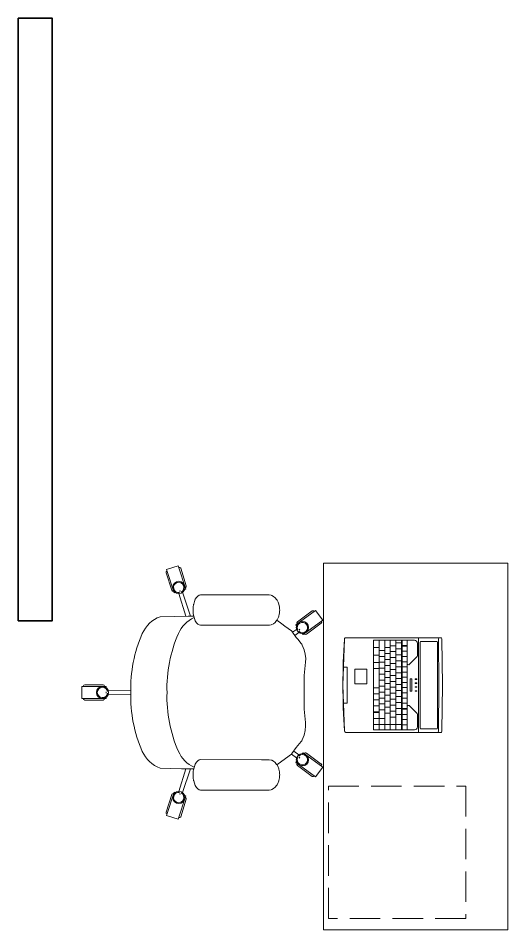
# Model space of a CAD drawing. Header units: millimetres. Extents: x -217756 to 263180, y 55413 to 130608.
# Drawn here: x 216131 to 217734, y 67246 to 70233 of the extents above; entities that cross this region are included whole.
import ezdxf

# ---------------------------------------------------------------- set-up
doc = ezdxf.new("R2010")
doc.units = ezdxf.units.MM
doc.linetypes.add('ГОСТ 2.303 4', pattern=[7, 5, -2, 0])
doc.layers.add('ТХ_мебель передв', color=250, linetype='Continuous', lineweight=13)
doc.layers.add('ТХ_обор_комп принт', color=30, linetype='Continuous', lineweight=13)

# ---------------------------------------------------------------- blocks, each defined once
blk = doc.blocks.new('СК33 790х830')
for p, q in [((-25.4, 658.7), (-25.4, 718.7)), ((-20.4, 728.7), (19.6, 728.7)), ((-20.4, 728.7), (-20.4, 648.7)), ((19.6, 728.7), (19.6, 648.7)), ((24.6, 658.7), (24.6, 718.7)), ((-20.4, 648.7), (-16.3, 648.7)), ((-7.5, 567.9), (-6.5, 641.6)), ((-2.4, 648.7), (1.6, 648.7)), ((6.6, 567.9), (5.6, 641.6)), ((15.5, 648.7), (19.6, 648.7)), ((-403.5, 450.5), (-415.6, 412.4)), ((-403.5, 450.5), (-327.2, 426.2)), ((-335.3, 434), (-392.4, 452.2)), ((-248.7, 471.7), (-250.3, 402.2)), ((247.8, 471.7), (249.4, 380.4)), ((402.6, 450.5), (326.4, 426.2)), ((334.4, 434), (391.5, 452.2)), ((402.6, 450.5), (414.7, 412.4)), ((-327.2, 426.2), (-328.5, 422.3)), ((326.4, 426.2), (327.6, 422.3)), ((-415.6, 412.4), (-339.4, 388.1)), ((-350.4, 386.4), (-407.6, 404.6)), ((-338.1, 392), (-339.4, 388.1)), ((-332.7, 409.1), (-333.9, 405.2)), ((-250.3, 372.2), (-328.7, 398.8)), ((-250.3, 387.2), (-324.8, 410.3)), ((-250.3, 402.2), (-250.3, 398.4)), ((-250.3, 398.4), (-250.3, 380.4)), ((249.4, 387.2), (323.9, 410.3)), ((249.4, 372.2), (327.9, 398.8)), ((331.8, 409.1), (333, 405.2)), ((337.3, 392), (338.5, 388.1)), ((414.7, 412.4), (338.5, 388.1)), ((349.5, 386.4), (406.7, 404.6)), ((-298.1, 359.7), (-305.7, 356.6)), ((-289.5, 362), (-298.1, 359.7)), ((-289.5, 362), (-289.1, 362.1)), ((-280, 363.5), (-289.1, 362.1)), ((-280, 363.5), (-279.4, 363.5)), ((-270.4, 363.9), (-279.4, 363.5)), ((-270.4, 363.9), (-261.5, 363.5)), ((-261.5, 363.5), (-260.9, 363.5)), ((-260.9, 363.5), (-251.8, 362.1)), ((-251.8, 362.1), (-251.4, 362)), ((-251.4, 362), (-242.8, 359.7)), ((-250.3, 380.4), (-250.3, 369.8)), ((-250.3, 369.8), (-250.3, 361.7)), ((-242.8, 359.7), (-235.2, 356.6)), ((241.9, 359.7), (234.3, 356.6)), ((250.5, 362), (241.9, 359.7)), ((249.4, 380.4), (249.4, 369.8)), ((249.4, 369.8), (249.4, 361.7)), ((250.5, 362), (250.9, 362.1)), ((260, 363.5), (250.9, 362.1)), ((260, 363.5), (260.6, 363.5)), ((269.6, 363.9), (260.6, 363.5)), ((269.6, 363.9), (278.5, 363.5)), ((278.5, 363.5), (279.1, 363.5)), ((279.1, 363.5), (288.2, 362.1)), ((288.2, 362.1), (288.6, 362)), ((288.6, 362), (297.2, 359.7)), ((297.2, 359.7), (304.8, 356.6)), ((-319.3, 343.9), (-320.4, 340)), ((-320.4, 140.1), (-320.4, 340)), ((-316.5, 348.5), (-319.3, 343.9)), ((-311.9, 352.8), (-316.5, 348.5)), ((-305.7, 356.6), (-311.9, 352.8)), ((-235.2, 356.6), (-229, 352.8)), ((-229, 352.8), (-224.4, 348.5)), ((-224.4, 348.5), (-221.6, 343.9)), ((-221.6, 343.9), (-220.4, 340)), ((-220.8, 140.1), (-220.4, 340)), ((220.7, 343.9), (219.6, 340)), ((219.6, 140.1), (219.6, 340)), ((223.5, 348.5), (220.7, 343.9)), ((228.1, 352.8), (223.5, 348.5)), ((234.3, 356.6), (228.1, 352.8)), ((304.8, 356.6), (311, 352.8)), ((311, 352.8), (315.6, 348.5)), ((315.6, 348.5), (318.4, 343.9)), ((318.4, 343.9), (319.1, 340.1)), ((319.6, 140.1), (319.6, 340)), ((-320.4, 140.1), (-320.4, 131.4)), ((-320.4, 131.4), (-320.4, 122.9)), ((-320.4, 122.9), (-320.4, 114.9)), ((-220.8, 140.1), (-220.8, 131.4)), ((-220.8, 131.4), (-220.8, 122.9)), ((-220.8, 122.9), (-220.8, 115)), ((219.6, 140.1), (219.6, 131.4)), ((219.6, 131.4), (219.6, 122.9)), ((219.6, 122.9), (219.6, 114.9)), ((319.2, 140.1), (319.2, 131.4)), ((319.2, 131.4), (319.2, 122.9)), ((319.2, 122.9), (319.2, 114.9)), ((-319.1, 108.6), (-320.4, 114.9)), ((-318.2, 106.4), (-319.1, 108.6)), ((-315.4, 100.3), (-318.2, 106.4)), ((-310.9, 94.9), (-315.4, 100.3)), ((-304.8, 90.2), (-310.9, 94.9)), ((-302.8, 88.6), (-304.8, 90.2)), ((-236, 90.2), (-238, 88.6)), ((-236, 90.2), (-230, 94.9)), ((-230, 94.9), (-225.5, 100.3)), ((-225.5, 100.3), (-222.7, 106.4)), ((-221.8, 108.6), (-222.7, 106.4)), ((-221.8, 108.6), (-220.8, 115)), ((-220.8, 115), (-220.8, 115)), ((219.6, 114.9), (220.2, 113.4)), ((220.9, 108.6), (220.2, 113.4)), ((221.8, 106.4), (220.9, 108.6)), ((224.6, 100.3), (221.8, 106.4)), ((229.1, 94.9), (224.6, 100.3)), ((235.2, 90.2), (229.1, 94.9)), ((237.2, 88.6), (235.2, 90.2)), ((304, 90.2), (302, 88.6)), ((304, 90.2), (310, 94.9)), ((310, 94.9), (314.5, 100.3)), ((314.5, 100.3), (317.3, 106.4)), ((318.2, 108.6), (317.3, 106.4)), ((318.2, 108.6), (319.1, 114.9)), ((319.2, 115), (319.2, 115)), ((-295.9, 85.2), (-302.8, 88.6)), ((-293.4, 84.1), (-295.9, 85.2)), ((-289.9, 83.1), (-293.4, 84.1)), ((-283.9, 81.5), (-289.9, 83.1)), ((-281, 80.9), (-283.9, 81.5)), ((-277.7, 80.5), (-281, 80.9)), ((-274.1, 80.3), (-277.7, 80.5)), ((-270.4, 80.2), (-274.1, 80.3)), ((-266.7, 80.3), (-270.4, 80.2)), ((-263.2, 80.5), (-266.7, 80.3)), ((-259.9, 80.9), (-263.2, 80.5)), ((-257, 81.5), (-259.9, 80.9)), ((-257, 81.5), (-251, 83.1)), ((-247.5, 84.1), (-251, 83.1)), ((-245, 85.2), (-247.5, 84.1)), ((-245, 85.2), (-238, 88.6)), ((-237.4, 89.1), (-225.3, 73)), ((-225.3, 73), (-202.3, 41.8)), ((217.1, 63.1), (201.5, 41.6)), ((224.6, 72.9), (217.1, 63.1)), ((236.6, 89), (224.6, 72.9)), ((244.1, 85.2), (237.2, 88.6)), ((246.6, 84.1), (244.1, 85.2)), ((250.1, 83.1), (246.6, 84.1)), ((256.1, 81.5), (250.1, 83.1)), ((259, 80.9), (256.1, 81.5)), ((262.3, 80.5), (259, 80.9)), ((265.9, 80.3), (262.3, 80.5)), ((269.6, 80.2), (265.9, 80.3)), ((273.3, 80.3), (269.6, 80.2)), ((276.8, 80.5), (273.3, 80.3)), ((280.1, 80.9), (276.8, 80.5)), ((283, 81.5), (280.1, 80.9)), ((283, 81.5), (289, 83.1)), ((292.5, 84.1), (289, 83.1)), ((295, 85.2), (292.5, 84.1)), ((295, 85.2), (302, 88.6)), ((-202.3, 41.8), (-214.8, 24.6)), ((-192.4, 34.1), (-204.9, 17.4)), ((-202.3, 41.8), (-200.9, 40.2)), ((-200.9, 40.2), (-180.9, 25.8)), ((200, 40.1), (180, 25.7)), ((186.6, 30.4), (196.3, 17.4)), ((196.8, 37.8), (206.1, 24.6)), ((200, 40.1), (201.5, 41.6)), ((-277.2, -37.6), (-230.1, 27.1)), ((-240.1, 22), (-275.3, -26.6)), ((-244.8, -61.1), (-197.8, 3.6)), ((-230.1, 27.1), (-226.8, 24.7)), ((-215.6, 16.5), (-212.3, 14.2)), ((-201.1, 6), (-197.8, 3.6)), ((-180.9, 25.8), (-161, 10)), ((-161, 10), (-158.5, 8.1)), ((-158.5, 8.1), (-155.5, 6.7)), ((-155.5, 6.7), (-140, -0.5)), ((-55.9, 0), (55.9, 0)), ((55.1, 0), (99.4, -4.1)), ((154.6, 6.7), (139.1, -0.5)), ((154.6, 6.7), (157.6, 8.1)), ((157.6, 8.1), (160.1, 9.9)), ((174.1, 21.2), (160.1, 9.9)), ((180, 25.7), (174.1, 21.2)), ((192.4, 6), (189.1, 3.6)), ((236.1, -61.1), (189.1, 3.6)), ((206.9, 16.5), (203.7, 14.2)), ((221.5, 27.1), (218.1, 24.7)), ((268.5, -37.6), (221.5, 27.1)), ((231.4, 22), (266.7, -26.6)), ((-199.6, -7.4), (-234.9, -56)), ((-140, -0.5), (-125, -3.6)), ((-125, -3.6), (-109.6, -4.9)), ((-109.6, -4.9), (-98.7, -4.1)), ((-98.7, -4.1), (-55.1, 0)), ((110.5, -5), (99.4, -4.1)), ((110.5, -5), (125, -3.7)), ((125, -3.7), (139.1, -0.5)), ((190.9, -7.4), (226.2, -56)), ((-277.2, -37.6), (-244.8, -61.1)), ((268.5, -37.6), (236.1, -61.1))]:
    blk.add_line(p, q)
for centre in [(-0.4, 660.7), (-344.7, 410.8), (343.9, 410.8), (-221, 5.7), (212.3, 5.7)]:
    blk.add_circle(centre, 20)
for centre, radius, start, end in [((-20.4, 718.7), 5, 90, 180), ((19.6, 718.7), 5, 0, 90), ((-20.4, 658.7), 5, 180, 270), ((-0.4, 660.7), 17, 279.4623, 260.5377), ((19.6, 658.7), 5, 270, 0), ((-15.4, 128.3), 439.7, 88.0553, 113.9054), ((14.5, 128.3), 439.7, 66.0946, 91.9447), ((-152.2, 436.1), 102.8, 113.6677, 159.763), ((151.4, 436.1), 102.8, 20.237, 66.3323), ((-393.9, 447.5), 5, 72.3275, 162.3275), ((-15.4, 9.9), 439.7, 88.0553, 113.9054), ((14.5, 9.9), 439.7, 66.0946, 91.9447), ((393, 447.5), 5, 17.6725, 107.6725), ((-344.7, 410.8), 17, 351.7899, 332.8652), ((-336.8, 429.2), 5, 342.3275, 72.3275), ((343.9, 410.8), 17, 207.1348, 188.2101), ((335.9, 429.2), 5, 107.6725, 197.6725), ((-406.1, 409.3), 5, 162.3275, 252.3275), ((-348.9, 391.1), 5, 252.3275, 342.3275), ((-152.2, 317.7), 102.8, 113.6677, 155.3986), ((151.4, 317.7), 102.8, 24.6014, 66.3323), ((348, 391.1), 5, 197.6725, 287.6725), ((405.2, 409.3), 5, 287.6725, 17.6725), ((-236, 19), 5, 54, 144), ((-221, 5.7), 17, 63.4623, 44.5377), ((212.3, 5.7), 17, 135.4623, 116.5377), ((227.3, 19), 5, 36, 126), ((-271.3, -29.5), 5, 144, 234), ((-203.6, -4.5), 5, 324, 54), ((195, -4.5), 5, 126, 216), ((262.6, -29.5), 5, 306, 36), ((-238.9, -53), 5, 234, 324), ((230.2, -53), 5, 216, 306)]:
    blk.add_arc(centre, radius, start, end)
blk = doc.blocks.new('laptop')
at = {"color": 0}
for p, q in [((-150.3, 324.5), (-155, 323.2)), ((-150.3, 324.5), (-155, 323.2)), ((-155, 323.2), (-155, 9.7)), ((-155, 323.2), (-155, 9.7)), ((-150.3, 312.7), (-155, 311.4)), ((0, 325.7), (-150.3, 324.5)), ((0, 325.7), (-150.3, 324.5)), ((0, 313.9), (-150.3, 312.7)), ((-143, 308.8), (-140, 309.5)), ((-143, 253.6), (-143, 308.8)), ((-140, 309.5), (140, 309.5)), ((150.3, 324.5), (0, 325.7)), ((150.3, 324.5), (0, 325.7)), ((150.3, 312.7), (0, 313.9)), ((140, 309.5), (143, 308.8)), ((143, 308.8), (143, 253.6)), ((155, 323.2), (150.3, 324.5)), ((155, 323.2), (150.3, 324.5)), ((155, 311.4), (150.3, 312.7)), ((155, 9.7), (155, 323.2)), ((155, 9.7), (155, 323.2)), ((155, 248), (-155, 248)), ((-140, 252.9), (-143, 253.6)), ((140, 252.9), (-140, 252.9)), ((-137, 244), (-95.6, 244)), ((-68, 218.5), (-92, 242.5)), ((-18.5, 241.8), (-20.5, 241.8)), ((-20.5, 241.8), (-20.5, 236.8)), ((-18.5, 236.8), (-18.5, 241.8)), ((-5.5, 241.8), (-7.5, 241.8)), ((-7.5, 241.8), (-7.5, 236.8)), ((-5.5, 236.8), (-5.5, 241.8)), ((7.5, 241.8), (5.5, 241.8)), ((5.5, 241.8), (5.5, 236.8)), ((7.5, 236.8), (7.5, 241.8)), ((20.5, 241.8), (18.5, 241.8)), ((18.5, 241.8), (18.5, 236.8)), ((20.5, 236.8), (20.5, 241.8)), ((68, 218.5), (92, 242.5)), ((95.6, 244), (137, 244)), ((143, 253.6), (140, 252.9)), ((-147, 210), (-147, 234)), ((-147, 210), (-147, 100)), ((147, 210), (-147, 210)), ((-147, 210), (-71.6, 210)), ((-130, 210), (-130, 194.2)), ((-127.5, 210), (-127.5, 194.2)), ((-110.5, 210), (-110.5, 194.2)), ((-93.5, 210), (-93.5, 194.2)), ((-76.5, 210), (-76.5, 194.2)), ((-59.5, 210), (-59.5, 194.2)), ((-42.5, 210), (-42.5, 194.2)), ((-25.5, 210), (-25.5, 194.2)), ((-20.5, 236.8), (-18.5, 236.8)), ((-20.5, 226), (-20.5, 220.4)), ((20.5, 226), (-20.5, 226)), ((-20.5, 220.4), (20.5, 220.4)), ((-8.5, 210), (-8.5, 194.2)), ((-7.5, 236.8), (-5.5, 236.8)), ((5.5, 236.8), (7.5, 236.8)), ((8.5, 210), (8.5, 194.2)), ((18.5, 236.8), (20.5, 236.8)), ((20.5, 220.4), (20.5, 226)), ((25.5, 210), (25.5, 194.2)), ((42.5, 210), (42.5, 194.2)), ((59.5, 210), (59.5, 194.2)), ((68.8, 210), (68.8, 211.3)), ((68.8, 210), (68.8, 211.3)), ((147, 210), (68.8, 210)), ((76.5, 210), (76.5, 194.2)), ((79, 210), (79, 194.2)), ((96, 210), (96, 194.2)), ((113, 210), (113, 194.2)), ((130, 210), (130, 194.2)), ((147, 234), (147, 210)), ((147, 210), (147, 100)), ((-130, 194.2), (-147, 194.2)), ((147, 191.7), (-147, 191.7)), ((-138, 191.7), (-138, 173.3)), ((76.5, 194.2), (-127.5, 194.2)), ((-118.5, 191.7), (-118.5, 173.3)), ((-99, 191.7), (-99, 173.3)), ((-79.5, 191.7), (-79.5, 173.3)), ((-60, 191.7), (-60, 173.3)), ((-40.5, 191.7), (-40.5, 173.3)), ((-21, 191.7), (-21, 173.3)), ((-1.5, 191.7), (-1.5, 173.3)), ((18, 191.7), (18, 173.3)), ((37.5, 191.7), (37.5, 173.3)), ((57, 191.7), (57, 173.3)), ((76.5, 191.7), (76.5, 173.3)), ((147, 194.2), (79, 194.2)), ((96, 191.7), (96, 173.3)), ((129, 191.7), (129, 100)), ((147, 173.3), (-147, 173.3)), ((147, 155), (-147, 155)), ((-129, 173.3), (-129, 155)), ((-122.5, 155), (-122.5, 136.7)), ((-109.5, 173.3), (-109.5, 155)), ((-103, 155), (-103, 136.7)), ((-90, 173.3), (-90, 155)), ((-83.5, 155), (-83.5, 136.7)), ((-70.5, 173.3), (-70.5, 155)), ((-64, 155), (-64, 136.7)), ((-51, 173.3), (-51, 155)), ((-44.5, 155), (-44.5, 136.7)), ((-31.5, 173.3), (-31.5, 155)), ((-25, 155), (-25, 136.7)), ((-12, 173.3), (-12, 155)), ((-5.5, 155), (-5.5, 136.7)), ((7.5, 173.3), (7.5, 155)), ((14, 155), (14, 136.7)), ((27, 173.3), (27, 155)), ((33.5, 155), (33.5, 136.7)), ((46.5, 173.3), (46.5, 155)), ((53, 155), (53, 136.7)), ((66, 173.3), (66, 155)), ((72.5, 155), (72.5, 136.7)), ((85.5, 173.3), (85.5, 155)), ((92, 155), (92, 136.7)), ((105, 173.3), (105, 155)), ((147, 136.7), (-147, 136.7)), ((-113.5, 136.7), (-113.5, 118.3)), ((-94, 136.7), (-94, 118.3)), ((-74.5, 136.7), (-74.5, 118.3)), ((-55, 136.7), (-55, 118.3)), ((-35.5, 136.7), (-35.5, 118.3)), ((-16, 136.7), (-16, 118.3)), ((3.5, 136.7), (3.5, 118.3)), ((23, 136.7), (23, 118.3)), ((42.5, 136.7), (42.5, 118.3)), ((62, 136.7), (62, 118.3)), ((81.5, 136.7), (81.5, 118.3)), ((109.5, 136.7), (109.5, 100)), ((147, 118.3), (-147, 118.3)), ((147, 100), (-147, 100)), ((-122.7, 118.3), (-122.7, 100)), ((-98.3, 118.3), (-98.3, 100)), ((-74, 118.3), (-74, 100)), ((-54.5, 118.3), (-54.5, 100)), ((9.5, 118.3), (9.5, 100)), ((29, 118.3), (29, 100)), ((48.5, 118.3), (48.5, 100)), ((68, 118.3), (68, 100)), ((87.5, 118.3), (87.5, 100)), ((90, 118.3), (90, 100)), ((-155, 9.7), (-154.5, 7.6)), ((-154.5, 7.6), (-152.4, 5.3)), ((-152.4, 5.3), (-150.3, 4.7)), ((-150.3, 4.7), (0, 0)), ((-59, 14), (-59, 0.7)), ((59, 14), (-59, 14)), ((-59, 0.7), (-59, 14)), ((-59, 14), (59, 14)), ((0, 0), (150.3, 4.7)), ((59, 0.7), (59, 14)), ((59, 14), (59, 0.7)), ((150.3, 4.7), (153.2, 5.9)), ((153.2, 5.9), (154.7, 7.9)), ((154.7, 7.9), (155, 9.7))]:
    blk.add_line(p, q, dxfattribs=at)
blk.add_lwpolyline([(-51.9, 78.7), (-4, 78.7), (-4, 39.2), (-51.9, 39.2)], close=True, dxfattribs=at)
for centre, radius, start, end in [((-137, 234), 10, 90, 180), ((-95.6, 239), 5, 45, 90), ((95.6, 239), 5, 90, 135), ((137, 234), 10, 0, 90), ((-71.6, 215), 5, 270, 45), ((71.6, 215), 5, 135, 236.1175), ((-150, 9.7), 5, 180, 266.4167), ((0, 2405), 2405, 266.4167, 273.5833), ((150, 9.7), 5, 273.5833, 0)]:
    blk.add_arc(centre, radius, start, end, dxfattribs=at)
blk = doc.blocks.new('стол учителя комп класс')
at = {"ltscale": 250.120383}
blk.add_lwpolyline([(0, 0), (1201.8, 0), (1201.8, 603.5), (0, 603.5)], close=True, dxfattribs=at)
at = {"linetype": 'ГОСТ 2.303 4', "ltscale": 20}
blk.add_lwpolyline([(37.1, 587.7), (471.2, 587.7), (471.2, 137.6), (37.1, 137.6)], close=True, dxfattribs=at)
blk.add_blockref('СК33 790х830', (778.2, 667.1))
at = {"rotation": 180}
blk.add_blockref('laptop', (802.1, 540), dxfattribs=at)
blk = doc.blocks.new('A$C00448f35')
at = {"layer": 'ТХ_мебель передв', "ltscale": 250.120383, "rotation": 90}
blk.add_blockref('стол учителя комп класс', (288150.2, -6041.9), dxfattribs=at)

msp = doc.modelspace()

# ---------------------------------------------------------------- linework, layer by layer
at = {"layer": 'ТХ_обор_комп принт', "color": 18, "lineweight": 35, "true_color": 0x000000}
msp.add_lwpolyline([(216130.6, 70233), (216241.9, 70233), (216241.9, 68258.3), (216130.6, 68258.3)], close=True, dxfattribs=at)

# ---------------------------------------------------------------- block references
msp.add_blockref('A$C00448f35', (-70415.7, 73287.5))

doc.saveas('drawing.dxf')
